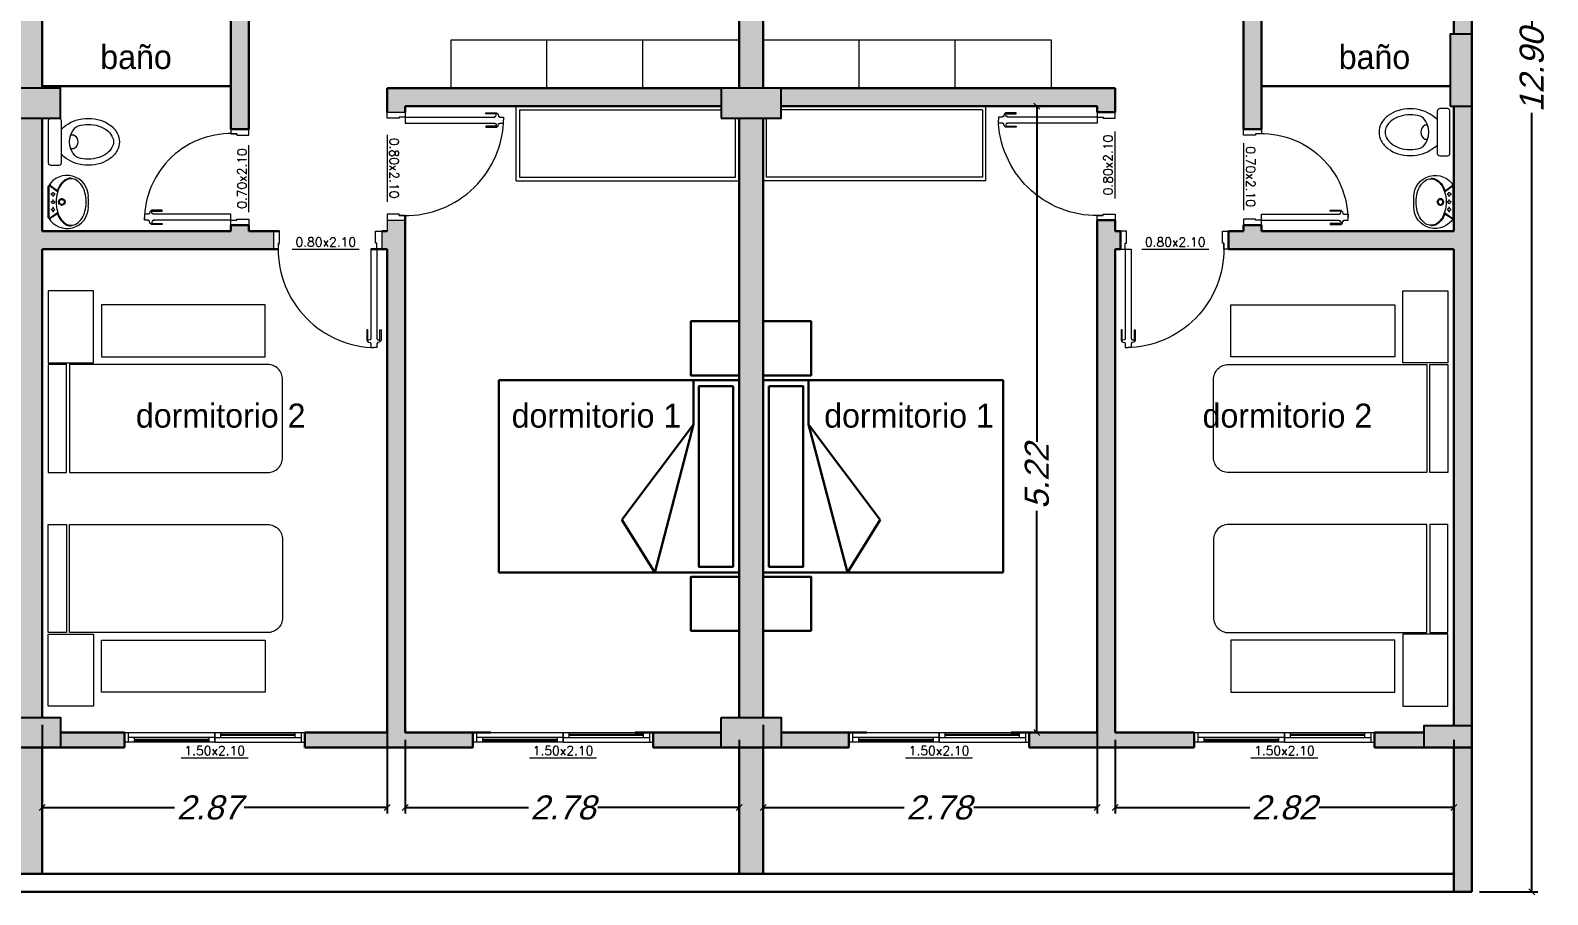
# Model space of a CAD drawing. Header units: metres. Extents: x 20 to 4091, y 56 to 749.
# Drawn here: x 32.88 to 45.51, y 67.47 to 74.67 of the extents above; entities that cross this region are included whole.
import ezdxf
from ezdxf.enums import TextEntityAlignment as Align

# ---------------------------------------------------------------- set-up
doc = ezdxf.new("R2010")
doc.units = ezdxf.units.M
doc.linetypes.add('CONTINUA', pattern=[0])
for name, color, linetype, lineweight in [('A-COTA', 8, 'Continuous', 13), ('A-EQUIP', 8, 'Continuous', 13), ('A-HATCH', 9, 'Continuous', 9), ('A-MURO', 7, 'Continuous', 30), ('A-PISO', 9, 'Continuous', 9), ('A-PUERTA', 7, 'Continuous', 18), ('A-TEXTO', 8, 'Continuous', 13), ('A-VENTANA', 7, 'Continuous', 18), ('E-PILAR', 7, 'Continuous', 25)]:
    doc.layers.add(name, color=color, linetype=linetype, lineweight=lineweight)
doc.styles.add('Juan Andres', font='GOTHIC.TTF')
doc.styles.add('ROMANS', font='arial.ttf', dxfattribs={"oblique": 15})
doc.styles.add('techniclite', font='romans.shx')
doc.dimstyles.new('INTERNAS 07', dxfattribs={"dimtxt": 0.2, "dimasz": 0.05, "dimexe": 0.05, "dimexo": 0.0625, "dimgap": 0.001, "dimtad": 0, "dimzin": 1, "dimdsep": 46, "dimtxsty": 'ROMANS', "dimblk": 'OBLIQUE', "dimcen": 0.09, "dimclrd": 1, "dimclre": 1, "dimclrt": 2, "dimaunit": 1, "dimadec": 3, "dimazin": 0, "dimtfac": 1, "dimtofl": 0, "dimtmove": 0, "dimatfit": 3, "dimldrblk": 'ORIGIN2', "dimfxl": 1, "dimtolj": 1, "dimtzin": 0, "dimarcsym": 0})

# ---------------------------------------------------------------- blocks, each defined once
blk = doc.blocks.new('puert-080')
for p, q in [((0.005, 0.911), (0.017, 0.924)), ((0.005, 0.822), (0.005, 0.911)), ((0.021, 0.909), (0.014, 0.907)), ((0.014, 0.907), (0.014, 0.822)), ((0.017, 0.924), (0.036, 0.927)), ((0.036, 0.906), (0.021, 0.909)), ((0.036, 0.936), (0.04, 0.936)), ((0.036, 0.927), (0.036, 0.936)), ((0.036, 0.896), (0.036, 0.906)), ((0.04, 0.896), (0.036, 0.896)), ((0.04, 0.936), (0.04, 0.97)), ((0.04, 0.97), (0.065, 0.97)), ((0.04, 0.15), (0.04, 0.896)), ((0.09, 0.97), (0.065, 0.97)), ((0.09, 0.936), (0.09, 0.97)), ((0.093, 0.936), (0.09, 0.936)), ((0.09, 0.15), (0.09, 0.896)), ((0.09, 0.896), (0.094, 0.896)), ((0.093, 0.927), (0.093, 0.936)), ((0.112, 0.924), (0.093, 0.927)), ((0.094, 0.906), (0.108, 0.909)), ((0.094, 0.896), (0.094, 0.906)), ((0.108, 0.909), (0.116, 0.907)), ((0.124, 0.911), (0.112, 0.924)), ((0.116, 0.907), (0.116, 0.822)), ((0.124, 0.822), (0.124, 0.911)), ((0.014, 0.822), (0.005, 0.822)), ((0.116, 0.822), (0.124, 0.822)), ((0.04, 0.15), (0.09, 0.15))]:
    blk.add_line(p, q)
blk.add_arc((0.04, 0.15), 0.821, 356.5286, 86.5286)
at = {"layer": 'A-PUERTA'}
for points in [[(0, 0), (0, 0.15), (0.04, 0.15), (0.04, 0.1), (0.05, 0.1), (0.05, 0)], [(0.85, 0), (0.9, 0), (0.9, 0.15), (0.86, 0.15), (0.86, 0.1), (0.85, 0.1)]]:
    blk.add_lwpolyline(points, close=True, dxfattribs=at)
blk = doc.blocks.new('puert-070')
for p, q in [((0.005, 0.811), (0.017, 0.824)), ((0.005, 0.722), (0.005, 0.811)), ((0.021, 0.809), (0.014, 0.807)), ((0.014, 0.807), (0.014, 0.722)), ((0.017, 0.824), (0.036, 0.827)), ((0.036, 0.806), (0.021, 0.809)), ((0.036, 0.836), (0.04, 0.836)), ((0.036, 0.827), (0.036, 0.836)), ((0.036, 0.796), (0.036, 0.806)), ((0.04, 0.796), (0.036, 0.796)), ((0.04, 0.836), (0.04, 0.87)), ((0.04, 0.87), (0.065, 0.87)), ((0.04, 0.15), (0.04, 0.796)), ((0.09, 0.87), (0.065, 0.87)), ((0.09, 0.836), (0.09, 0.87)), ((0.093, 0.836), (0.09, 0.836)), ((0.09, 0.15), (0.09, 0.796)), ((0.09, 0.796), (0.094, 0.796)), ((0.093, 0.827), (0.093, 0.836)), ((0.112, 0.824), (0.093, 0.827)), ((0.094, 0.806), (0.108, 0.809)), ((0.094, 0.796), (0.094, 0.806)), ((0.108, 0.809), (0.116, 0.807)), ((0.124, 0.811), (0.112, 0.824)), ((0.116, 0.807), (0.116, 0.722)), ((0.124, 0.722), (0.124, 0.811)), ((0.014, 0.722), (0.005, 0.722)), ((0.116, 0.722), (0.124, 0.722)), ((0.04, 0.15), (0.09, 0.15))]:
    blk.add_line(p, q)
blk.add_arc((0.044, 0.151), 0.718, 355.897, 90.3135)
at = {"layer": 'A-PUERTA'}
for points in [[(0, 0), (0, 0.15), (0.04, 0.15), (0.04, 0.1), (0.05, 0.1), (0.05, 0)], [(0.75, 0), (0.8, 0), (0.8, 0.15), (0.76, 0.15), (0.76, 0.1), (0.75, 0.1)]]:
    blk.add_lwpolyline(points, close=True, dxfattribs=at)
blk = doc.blocks.new('1bacha3')
for p, q in [((-0.093, -0.085), (-0.138, -0.014)), ((-0.086, -0.082), (-0.136, -0.013)), ((-0.135, -0.011), (0.14, -0.011)), ((-0.129, -0.004), (0.135, -0.004)), ((-0.082, -0.043), (-0.072, -0.043)), ((-0.072, -0.043), (-0.078, -0.043)), ((-0.061, -0.031), (-0.061, -0.026)), ((-0.061, -0.054), (-0.061, -0.059)), ((-0.061, -0.059), (-0.061, -0.054)), ((-0.05, -0.043), (-0.038, -0.043)), ((-0.044, -0.043), (-0.05, -0.043)), ((-0.03, -0.116), (-0.016, -0.116)), ((-0.009, -0.043), (-0.014, -0.043)), ((-0.014, -0.043), (-0.009, -0.043)), ((0.003, -0.025), (0.003, -0.032)), ((0.003, -0.054), (0.003, -0.06)), ((0.004, -0.1), (0.004, -0.086)), ((0.013, -0.043), (0.024, -0.043)), ((0.017, -0.116), (0.034, -0.116)), ((0.056, -0.043), (0.049, -0.043)), ((0.049, -0.043), (0.056, -0.043)), ((0.067, -0.025), (0.067, -0.031)), ((0.067, -0.031), (0.067, -0.025)), ((0.067, -0.054), (0.067, -0.061)), ((0.067, -0.061), (0.067, -0.054)), ((0.078, -0.043), (0.084, -0.043)), ((0.087, -0.081), (0.14, -0.011)), ((0.094, -0.082), (0.142, -0.013)), ((0.003, -0.135), (0.003, -0.149))]:
    blk.add_line(p, q)
for points in [[(-0.097, -0.079, 0.05343), (-0.138, -0.1, 0.107175), (-0.183, -0.146, 0.143226), (-0.197, -0.194, 0.143226)], [(0.202, -0.194, 0.143226), (0.188, -0.146, 0.107175), (0.143, -0.1, 0.059039), (0.097, -0.078, 0.065613)]]:
    blk.add_lwpolyline(points, format="xyb")
blk.add_lwpolyline([(0.003, -0.319, 0.065613), (0.08, -0.309, 0.078313), (0.139, -0.283, 0.107175), (0.183, -0.239, 0.143226), (0.196, -0.194, 0.143226), (0.183, -0.149, 0.107175), (0.139, -0.105, 0.078313), (0.08, -0.079, 0.065613), (0.003, -0.069, 0.065613), (-0.075, -0.079, 0.078313), (-0.134, -0.105, 0.107175), (-0.178, -0.149, 0.143226), (-0.191, -0.194, 0.143226), (-0.178, -0.239, 0.107175), (-0.134, -0.283, 0.078313), (-0.075, -0.309, 0.065613)], format="xyb", close=True)
for centre, radius in [((-0.061, -0.043), 0.011), ((0.003, -0.116), 0.0267), ((0.003, -0.116), 0.0204), ((0.002, -0.043), 0.011), ((0.067, -0.043), 0.011)]:
    blk.add_circle(centre, radius)
for centre, radius, start, end in [((-0.039, -0.159), 0.179, 120.2974, 270), ((-0.134, -0.021), 0.0105, 95.0707, 180), ((0.045, -0.159), 0.179, 270, 59.7026), ((0.139, -0.021), 0.0105, 0, 84.9293), ((0.003, 0.235), 0.573, 265.7986, 274.2014)]:
    blk.add_arc(centre, radius, start, end)
blk = doc.blocks.new('1wc2')
blk.add_lwpolyline([(-0.175, -0.107), (0.178, -0.107, 0.414214), (0.198, -0.087), (0.198, -0.022, 0.414214), (0.178, -0.002), (-0.175, -0.002, 0.414214), (-0.195, -0.022), (-0.195, -0.087, 0.414214)], format="xyb", close=True)
for points in [[(-0.105, -0.107, 0.04545), (-0.137, -0.149, 0.085783), (-0.178, -0.23, 0.075445), (-0.194, -0.332, 0.075445), (-0.178, -0.435, 0.085783), (-0.137, -0.516, 0.10607), (-0.07, -0.574, 0.126822), (0.001, -0.592, 0.126822), (0.073, -0.574, 0.10607), (0.139, -0.516, 0.085783), (0.181, -0.435, 0.075445), (0.196, -0.332, 0.075445), (0.181, -0.23, 0.085783), (0.139, -0.149, 0.04545), (0.108, -0.107)], [(-0.132, -0.251, 0.069853), (-0.144, -0.332, 0.075445), (-0.13, -0.42, 0.085783), (-0.097, -0.486, 0.10607), (-0.046, -0.53, 0.126822), (0.001, -0.542, 0.126822), (0.049, -0.53, 0.10607), (0.099, -0.486, 0.085783), (0.133, -0.42, 0.075445), (0.146, -0.332, 0.069828), (0.135, -0.251, 0.121193), (0.118, -0.223, 0.395331), (-0.115, -0.223, 0.121193), (-0.132, -0.251)], [(-0.057, -0.187), (-0.057, -0.212, 0.564634), (0.06, -0.212), (0.06, -0.187)]]:
    blk.add_lwpolyline(points, format="xyb")
blk = doc.blocks.new('blindex')
at = {"layer": 'A-VENTANA'}
for p, q in [((4081.215, 692.469), (4082.715, 692.469)), ((4081.245, 692.469), (4081.245, 692.389)), ((4081.245, 692.469), (4081.245, 692.389)), ((4081.965, 692.389), (4081.965, 692.469)), ((4081.965, 692.469), (4081.965, 692.429)), ((4081.965, 692.469), (4081.965, 692.429)), ((4082.015, 692.429), (4082.015, 692.469)), ((4082.635, 692.454), (4082.015, 692.454)), ((4082.635, 692.449), (4082.015, 692.449)), ((4082.635, 692.429), (4082.635, 692.469)), ((4082.685, 692.469), (4082.685, 692.389)), ((4082.685, 692.469), (4082.685, 692.389)), ((4081.965, 692.389), (4081.215, 692.389)), ((4081.965, 692.429), (4081.245, 692.429)), ((4081.295, 692.429), (4081.295, 692.389)), ((4081.295, 692.414), (4081.915, 692.414)), ((4081.295, 692.409), (4081.915, 692.409)), ((4081.295, 692.404), (4081.915, 692.404)), ((4081.915, 692.429), (4081.915, 692.389)), ((4081.965, 692.429), (4082.685, 692.429)), ((4081.965, 692.429), (4081.965, 692.389)), ((4081.965, 692.389), (4081.99, 692.389)), ((4081.99, 692.389), (4082.715, 692.389)), ((4082.635, 692.444), (4082.015, 692.444))]:
    blk.add_line(p, q, dxfattribs=at)
blk = doc.blocks.new('_Oblique')
blk.add_line((-0.5, -0.5), (0.5, 0.5))
blk = doc.blocks.new('*D37')
at = {"layer": 'A-COTA', "color": 1, "lineweight": -2, "transparency": 16777216}
for p, q in [((32.981, 68.887), (32.981, 68.149)), ((35.851, 68.887), (35.851, 68.149)), ((32.981, 68.199), (34.082, 68.199)), ((35.851, 68.199), (34.661, 68.199))]:
    blk.add_line(p, q, dxfattribs=at)
at = {"layer": 'Defpoints', "color": 0, "transparency": 16777216}
for p in [(32.981, 68.949), (35.851, 68.949), (35.851, 68.199)]:
    blk.add_point(p, dxfattribs=at)
at = {"layer": 'A-COTA', "color": 1, "lineweight": -2, "transparency": 16777216, "xscale": 0.05, "yscale": 0.05, "zscale": 0.05, "rotation": 180}
blk.add_blockref('_Oblique', (32.981, 68.199), dxfattribs=at)
at = {"layer": 'A-COTA', "color": 1, "lineweight": -2, "transparency": 16777216, "xscale": 0.05, "yscale": 0.05, "zscale": 0.05}
blk.add_blockref('_Oblique', (35.851, 68.199), dxfattribs=at)
at = {"layer": 'A-COTA', "color": 2, "transparency": 16777216, "insert": (34.372, 68.199), "char_height": 0.2, "attachment_point": 5, "style": 'ROMANS'}
blk.add_mtext('\\A1;2.87', dxfattribs=at)
blk = doc.blocks.new('_Origin2')
blk.add_line((-0.5, 0), (-1, 0))
for radius in [0.5, 0.25]:
    blk.add_circle((0, 0), radius)
blk = doc.blocks.new('*D38')
at = {"layer": 'A-COTA', "color": 1, "lineweight": -2, "transparency": 16777216}
for p, q in [((36.001, 68.762), (36.001, 68.149)), ((38.781, 68.762), (38.781, 68.149)), ((36.001, 68.199), (37.027, 68.199)), ((38.781, 68.199), (37.606, 68.199))]:
    blk.add_line(p, q, dxfattribs=at)
at = {"layer": 'Defpoints', "color": 0, "transparency": 16777216}
for p in [(36.001, 68.824), (38.781, 68.824), (38.781, 68.199)]:
    blk.add_point(p, dxfattribs=at)
at = {"layer": 'A-COTA', "color": 1, "lineweight": -2, "transparency": 16777216, "xscale": 0.05, "yscale": 0.05, "zscale": 0.05, "rotation": 180}
blk.add_blockref('_Oblique', (36.001, 68.199), dxfattribs=at)
at = {"layer": 'A-COTA', "color": 1, "lineweight": -2, "transparency": 16777216, "xscale": 0.05, "yscale": 0.05, "zscale": 0.05}
blk.add_blockref('_Oblique', (38.781, 68.199), dxfattribs=at)
at = {"layer": 'A-COTA', "color": 2, "transparency": 16777216, "insert": (37.316, 68.199), "char_height": 0.2, "attachment_point": 5, "style": 'ROMANS'}
blk.add_mtext('\\A1;2.78', dxfattribs=at)
blk = doc.blocks.new('*D39')
at = {"layer": 'A-COTA', "color": 1, "lineweight": -2, "transparency": 16777216}
for p, q in [((38.981, 68.887), (38.981, 68.149)), ((41.761, 68.887), (41.761, 68.149)), ((38.981, 68.199), (40.157, 68.199)), ((41.761, 68.199), (40.736, 68.199))]:
    blk.add_line(p, q, dxfattribs=at)
at = {"layer": 'Defpoints', "color": 0, "transparency": 16777216}
for p in [(38.981, 68.949), (41.761, 68.949), (41.761, 68.199)]:
    blk.add_point(p, dxfattribs=at)
at = {"layer": 'A-COTA', "color": 1, "lineweight": -2, "transparency": 16777216, "xscale": 0.05, "yscale": 0.05, "zscale": 0.05, "rotation": 180}
blk.add_blockref('_Oblique', (38.981, 68.199), dxfattribs=at)
at = {"layer": 'A-COTA', "color": 1, "lineweight": -2, "transparency": 16777216, "xscale": 0.05, "yscale": 0.05, "zscale": 0.05}
blk.add_blockref('_Oblique', (41.761, 68.199), dxfattribs=at)
at = {"layer": 'A-COTA', "color": 2, "transparency": 16777216, "insert": (40.446, 68.199), "char_height": 0.2, "attachment_point": 5, "style": 'ROMANS'}
blk.add_mtext('\\A1;2.78', dxfattribs=at)
blk = doc.blocks.new('*D40')
at = {"layer": 'A-COTA', "color": 1, "lineweight": -2, "transparency": 16777216}
for p, q in [((41.911, 68.762), (41.911, 68.149)), ((44.731, 68.762), (44.731, 68.149)), ((41.911, 68.199), (43.033, 68.199)), ((44.731, 68.199), (43.61, 68.199))]:
    blk.add_line(p, q, dxfattribs=at)
at = {"layer": 'Defpoints', "color": 0, "transparency": 16777216}
for p in [(41.911, 68.824), (44.731, 68.824), (44.731, 68.199)]:
    blk.add_point(p, dxfattribs=at)
at = {"layer": 'A-COTA', "color": 1, "lineweight": -2, "transparency": 16777216, "xscale": 0.05, "yscale": 0.05, "zscale": 0.05, "rotation": 180}
blk.add_blockref('_Oblique', (41.911, 68.199), dxfattribs=at)
at = {"layer": 'A-COTA', "color": 1, "lineweight": -2, "transparency": 16777216, "xscale": 0.05, "yscale": 0.05, "zscale": 0.05}
blk.add_blockref('_Oblique', (44.731, 68.199), dxfattribs=at)
at = {"layer": 'A-COTA', "color": 2, "transparency": 16777216, "insert": (43.321, 68.199), "char_height": 0.2, "attachment_point": 5, "style": 'ROMANS'}
blk.add_mtext('\\A1;2.82', dxfattribs=at)
blk = doc.blocks.new('*D47')
at = {"layer": 'A-COTA', "color": 1, "lineweight": -2, "transparency": 16777216}
for p, q in [((44.944, 80.397), (45.431, 80.397)), ((45.381, 80.397), (45.381, 74.695)), ((45.381, 67.499), (45.381, 73.984)), ((44.944, 67.499), (45.431, 67.499))]:
    blk.add_line(p, q, dxfattribs=at)
at = {"layer": 'Defpoints', "color": 0, "transparency": 16777216}
for p in [(44.881, 80.397), (44.881, 67.499), (45.381, 67.499)]:
    blk.add_point(p, dxfattribs=at)
at = {"layer": 'A-COTA', "color": 1, "lineweight": -2, "transparency": 16777216, "xscale": 0.05, "yscale": 0.05, "zscale": 0.05}
for p, rotation in [((45.381, 80.397), 90), ((45.381, 67.499), 270)]:
    blk.add_blockref('_Oblique', p, dxfattribs=dict(at, rotation=rotation))
at = {"layer": 'A-COTA', "color": 2, "transparency": 16777216, "insert": (45.381, 74.339), "char_height": 0.2, "attachment_point": 5, "rotation": 90, "style": 'ROMANS'}
blk.add_mtext('\\A1;12.90', dxfattribs=at)
blk = doc.blocks.new('*D49')
at = {"layer": 'A-COTA', "color": 1, "lineweight": -2, "transparency": 16777216}
for p, q in [((41.699, 74.039), (41.211, 74.039)), ((41.261, 74.039), (41.261, 71.244)), ((41.261, 68.824), (41.261, 70.67)), ((41.699, 68.824), (41.211, 68.824))]:
    blk.add_line(p, q, dxfattribs=at)
at = {"layer": 'Defpoints', "color": 0, "transparency": 16777216}
for p in [(41.761, 74.039), (41.261, 68.824), (41.761, 68.824)]:
    blk.add_point(p, dxfattribs=at)
at = {"layer": 'A-COTA', "color": 1, "lineweight": -2, "transparency": 16777216, "xscale": 0.05, "yscale": 0.05, "zscale": 0.05}
for p, rotation in [((41.261, 74.039), 90), ((41.261, 68.824), 270)]:
    blk.add_blockref('_Oblique', p, dxfattribs=dict(at, rotation=rotation))
at = {"layer": 'A-COTA', "color": 2, "transparency": 16777216, "insert": (41.261, 70.957), "char_height": 0.2, "attachment_point": 5, "rotation": 90, "style": 'ROMANS'}
blk.add_mtext('\\A1;5.22', dxfattribs=at)
blk = doc.blocks.new('Cama1p~1')
for points in [[(0.45, 0), (-0.45, 0), (-0.45, -0.15), (0.45, -0.15)], [(1.063, -0.375), (1.063, 0), (0.463, 0), (0.463, -0.375)]]:
    blk.add_lwpolyline(points, close=True)
blk.add_lwpolyline([(0.45, -1.825), (0.45, -0.175), (-0.45, -0.175), (-0.45, -1.825, 0.414214), (-0.325, -1.95), (0.325, -1.95, 0.414214)], format="xyb", close=True)
blk = doc.blocks.new('Cama2plaComp3_160')
for p, q in [((-0.8, -2), (-0.8, 0)), ((-0.8, 0), (0.8, 0)), ((-0.8, 0), (0.8, 0)), ((0.8, 0), (0.8, -2)), ((0.433, -0.378), (-0.8, -0.702)), ((-0.361, -0.976), (0.433, -0.378)), ((0.8, -0.378), (0.433, -0.378)), ((-0.8, -0.702), (-0.361, -0.976)), ((0.8, -2), (-0.8, -2))]:
    blk.add_line(p, q)
for points in [[(-1.286, 0), (-0.836, 0), (-0.836, -0.4), (-1.286, -0.4)], [(1.291, 0), (0.841, 0), (0.841, -0.4), (1.291, -0.4)], [(0.751, -0.049), (-0.753, -0.049), (-0.753, -0.335), (0.751, -0.335)]]:
    blk.add_lwpolyline(points, close=True)

msp = doc.modelspace()

# ---------------------------------------------------------------- hatches: boundary and pattern name
at = {"layer": 'A-HATCH'}
h = msp.add_hatch(color=256, dxfattribs=at)
h.dxf.hatch_style = 1
h.paths.add_polyline_path([(25.691, 79.197), (24.756, 79.197), (24.756, 79.047), (25.691, 79.047)])
h.paths.add_polyline_path([(23.556, 79.197), (22.106, 79.197), (22.106, 79.047), (22.551, 79.047), (22.551, 76.439), (22.701, 76.439), (22.701, 79.047), (23.556, 79.047)])
h.paths.add_polyline_path([(21.506, 79.197), (21.061, 79.197), (21.061, 79.047), (21.506, 79.047)])
h.paths.add_polyline_path([(21.031, 78.697), (20.881, 78.697), (20.881, 74.639), (21.031, 74.639), (21.031, 75.439), (21.426, 75.439), (21.426, 75.589), (21.031, 75.589)])
h.paths.add_polyline_path([(22.701, 75.639), (22.551, 75.639), (22.551, 75.589), (22.026, 75.589), (22.026, 75.439), (22.551, 75.439), (22.551, 73.849), (22.701, 73.849)])
h.paths.add_polyline_path([(22.906, 72.999), (22.701, 72.999), (22.701, 73.049), (22.551, 73.049), (22.551, 72.999), (21.031, 72.999), (21.031, 74.039), (20.881, 74.039), (20.881, 68.879), (21.031, 68.879), (21.031, 72.849), (22.906, 72.849)])
h.paths.add_polyline_path([(21.816, 68.824), (21.281, 68.824), (21.281, 68.699), (21.816, 68.699)])
h.paths.add_polyline_path([(24.001, 73.089), (23.851, 73.089), (23.851, 72.999), (23.806, 72.999), (23.806, 72.849), (23.851, 72.849), (23.851, 68.824), (23.316, 68.824), (23.316, 68.699), (24.566, 68.699), (24.566, 68.824), (24.001, 68.824)])
h.paths.add_polyline_path([(26.631, 68.824), (26.066, 68.824), (26.066, 68.699), (26.631, 68.699)])
h.paths.add_polyline_path([(27.696, 68.824), (27.131, 68.824), (27.131, 68.699), (27.696, 68.699)])
h.paths.add_polyline_path([(26.981, 73.939), (26.781, 73.939), (26.781, 68.949), (26.981, 68.949)])
h.paths.add_polyline_path([(26.631, 74.189), (24.381, 74.189), (23.851, 74.189), (23.851, 73.989), (24.001, 73.989), (24.001, 74.039), (26.631, 74.039)])
h.paths.add_polyline_path([(29.911, 74.189), (27.131, 74.189), (27.131, 74.039), (29.761, 74.039), (29.761, 73.989), (29.911, 73.989)])
h.paths.add_polyline_path([(29.911, 72.849), (29.956, 72.849), (29.956, 72.999), (29.911, 72.999), (29.911, 73.089), (29.761, 73.089), (29.761, 68.824), (29.196, 68.824), (29.196, 68.699), (30.596, 68.699), (30.596, 68.824), (29.911, 68.824)])
h.paths.add_polyline_path([(32.631, 68.824), (32.096, 68.824), (32.096, 68.699), (32.631, 68.699)])
h.paths.add_polyline_path([(34.906, 72.999), (34.701, 72.999), (34.701, 73.049), (34.551, 73.049), (34.551, 72.999), (32.981, 72.999), (32.981, 73.939), (32.781, 73.939), (32.781, 72.999), (31.211, 72.999), (31.211, 73.049), (31.061, 73.049), (31.061, 72.999), (30.856, 72.999), (30.856, 72.849), (32.781, 72.849), (32.781, 68.949), (32.981, 68.949), (32.981, 72.849), (34.906, 72.849)])
h.paths.add_polyline_path([(31.211, 75.439), (31.736, 75.439), (31.736, 75.589), (31.211, 75.589), (31.211, 75.639), (31.061, 75.639), (31.061, 73.849), (31.211, 73.849)])
h.paths.add_polyline_path([(32.981, 78.947), (32.781, 78.947), (32.781, 75.589), (32.336, 75.589), (32.336, 75.439), (32.781, 75.439), (32.781, 74.189), (32.981, 74.189), (32.981, 75.439), (33.426, 75.439), (33.426, 75.589), (32.981, 75.589)])
h.paths.add_polyline_path([(32.631, 79.197), (32.336, 79.197), (32.336, 79.047), (32.631, 79.047)])
h.paths.add_polyline_path([(33.506, 79.197), (33.131, 79.197), (33.131, 79.047), (33.506, 79.047)])
h.paths.add_polyline_path([(34.701, 79.047), (35.556, 79.047), (35.556, 79.197), (34.106, 79.197), (34.106, 79.047), (34.551, 79.047), (34.551, 76.439), (34.701, 76.439)])
h.paths.add_polyline_path([(34.701, 75.639), (34.551, 75.639), (34.551, 75.589), (34.026, 75.589), (34.026, 75.439), (34.551, 75.439), (34.551, 73.849), (34.701, 73.849)])
h.paths.add_polyline_path([(36.001, 73.089), (35.851, 73.089), (35.851, 72.999), (35.806, 72.999), (35.806, 72.849), (35.851, 72.849), (35.851, 68.824), (35.166, 68.824), (35.166, 68.699), (36.566, 68.699), (36.566, 68.824), (36.001, 68.824)])
h.paths.add_polyline_path([(33.666, 68.824), (33.131, 68.824), (33.131, 68.699), (33.666, 68.699)])
h.paths.add_polyline_path([(38.631, 68.824), (38.066, 68.824), (38.066, 68.699), (38.631, 68.699)])
h.paths.add_polyline_path([(39.696, 68.824), (39.131, 68.824), (39.131, 68.699), (39.696, 68.699)])
h.paths.add_polyline_path([(38.981, 73.939), (38.781, 73.939), (38.781, 68.949), (38.981, 68.949)])
h.paths.add_polyline_path([(38.631, 74.189), (36.381, 74.189), (35.851, 74.189), (35.851, 73.989), (36.001, 73.989), (36.001, 74.039), (38.631, 74.039)])
h.paths.add_polyline_path([(38.981, 78.947), (38.781, 78.947), (38.781, 74.189), (38.981, 74.189), (38.981, 74.589)])
h.paths.add_polyline_path([(38.631, 79.197), (38.591, 79.197), (38.591, 79.047), (38.631, 79.047)])
h.paths.add_polyline_path([(37.691, 79.197), (36.756, 79.197), (36.756, 79.047), (37.691, 79.047)])
h.paths.add_polyline_path([(40.926, 79.197), (40.071, 79.197), (40.071, 79.047), (40.926, 79.047)])
h.paths.add_polyline_path([(39.171, 79.197), (39.131, 79.197), (39.131, 79.047), (39.171, 79.047)])
h.paths.add_polyline_path([(43.686, 79.197), (42.126, 79.197), (42.126, 79.047), (42.981, 79.047), (42.981, 76.439), (43.131, 76.439), (43.131, 79.047), (43.686, 79.047)])
h.paths.add_polyline_path([(44.701, 79.197), (44.286, 79.197), (44.286, 79.047), (44.701, 79.047)])
h.paths.add_polyline_path([(44.881, 78.697), (44.731, 78.697), (44.731, 74.639), (44.881, 74.639)])
h.paths.add_polyline_path([(44.731, 75.589), (44.336, 75.589), (44.336, 75.439), (44.731, 75.439)])
h.paths.add_polyline_path([(43.736, 75.589), (43.131, 75.589), (43.131, 75.639), (42.981, 75.639), (42.981, 73.849), (43.131, 73.849), (43.131, 75.439), (43.736, 75.439)])
h.paths.add_polyline_path([(41.911, 74.189), (39.131, 74.189), (39.131, 74.039), (41.761, 74.039), (41.761, 73.989), (41.911, 73.989)])
h.paths.add_polyline_path([(44.731, 72.999), (43.131, 72.999), (43.131, 73.049), (42.981, 73.049), (42.981, 72.999), (42.856, 72.999), (42.856, 72.849), (44.731, 72.849)])
h.paths.add_polyline_path([(44.881, 74.039), (44.731, 74.039), (44.731, 68.879), (44.881, 68.879)])
h.paths.add_polyline_path([(41.911, 72.849), (41.956, 72.849), (41.956, 72.999), (41.911, 72.999), (41.911, 73.089), (41.761, 73.089), (41.761, 68.824), (41.196, 68.824), (41.196, 68.699), (42.571, 68.699), (42.571, 68.824), (41.911, 68.824)])
h.paths.add_polyline_path([(44.481, 68.824), (44.071, 68.824), (44.071, 68.699), (44.481, 68.699)])
at = {"layer": 'A-MURO'}
h = msp.add_hatch(color=256, dxfattribs=at)
h.dxf.hatch_style = 1
h.paths.add_polyline_path([(44.881, 68.699), (44.731, 68.699), (44.731, 67.499), (44.881, 67.499)])
h.paths.add_polyline_path([(38.981, 68.699), (38.781, 68.699), (38.781, 67.649), (38.981, 67.649)])
h.paths.add_polyline_path([(32.981, 68.699), (32.781, 68.699), (32.781, 67.649), (32.981, 67.649)])
h.paths.add_polyline_path([(26.981, 68.699), (26.781, 68.699), (26.781, 67.649), (26.981, 67.649)])
at = {"layer": 'E-PILAR', "linetype": 'CONTINUA'}
for points in [[(44.701, 74.039), (44.881, 74.039), (44.881, 74.639), (44.701, 74.639)], [(32.631, 73.939), (33.131, 73.939), (33.131, 74.189), (32.631, 74.189)], [(38.631, 73.939), (39.131, 73.939), (39.131, 74.189), (38.631, 74.189)], [(32.631, 68.949), (33.131, 68.949), (33.131, 68.699), (32.631, 68.699)], [(38.631, 68.949), (39.131, 68.949), (39.131, 68.699), (38.631, 68.699)], [(44.481, 68.699), (44.881, 68.699), (44.881, 68.879), (44.481, 68.879)]]:
    msp.add_hatch(color=256, dxfattribs=at).paths.add_polyline_path(points)

# ---------------------------------------------------------------- linework, layer by layer
at = {"layer": 'A-EQUIP'}
for p, q in [((37.181, 74.189), (37.181, 74.589)), ((37.981, 74.189), (37.981, 74.589)), ((39.781, 74.189), (39.781, 74.589)), ((40.581, 74.189), (40.581, 74.589)), ((36.926, 73.418), (36.926, 74.039)), ((40.836, 73.418), (40.836, 74.039)), ((36.954, 74.009), (38.631, 74.009)), ((36.954, 74.009), (36.954, 73.448)), ((38.751, 73.448), (38.751, 73.939)), ((39.011, 73.448), (39.011, 73.939)), ((40.809, 74.009), (39.131, 74.009)), ((40.809, 74.009), (40.809, 73.448)), ((36.926, 73.418), (38.781, 73.418)), ((36.954, 73.448), (38.751, 73.448)), ((40.836, 73.418), (38.981, 73.418)), ((40.809, 73.448), (39.011, 73.448)), ((35.851, 73.089), (35.851, 72.999))]:
    msp.add_line(p, q, dxfattribs=at)
for points in [[(36.381, 74.589), (36.381, 74.189), (38.781, 74.189), (38.781, 74.589)], [(38.981, 74.589), (38.981, 74.189), (41.381, 74.189), (41.381, 74.589)]]:
    msp.add_lwpolyline(points, close=True, dxfattribs=at)
at = {"layer": 'A-MURO'}
for p, q in [((44.881, 68.699), (44.881, 80.397)), ((38.781, 74.189), (38.781, 78.947)), ((38.981, 74.189), (38.981, 78.947)), ((34.701, 75.689), (34.701, 73.849)), ((42.981, 75.639), (42.981, 73.849)), ((32.981, 75.439), (32.981, 74.189)), ((34.551, 75.439), (34.551, 73.849)), ((43.131, 75.439), (43.131, 73.849)), ((44.731, 74.639), (44.731, 75.439)), ((34.551, 74.206), (32.981, 74.206)), ((38.631, 74.189), (35.851, 74.189)), ((35.851, 74.189), (35.851, 73.989)), ((41.911, 74.189), (39.131, 74.189)), ((41.911, 74.189), (41.911, 73.989)), ((43.131, 74.206), (44.701, 74.206)), ((36.001, 74.039), (36.001, 73.989)), ((38.631, 74.039), (36.001, 74.039)), ((39.131, 74.039), (41.761, 74.039)), ((41.761, 74.039), (41.761, 73.989)), ((44.731, 72.999), (44.731, 74.039)), ((32.981, 73.939), (32.981, 72.999)), ((38.781, 68.949), (38.781, 73.939)), ((38.981, 68.949), (38.981, 73.939)), ((41.761, 73.989), (41.911, 73.989)), ((34.701, 73.849), (34.551, 73.849)), ((42.981, 73.849), (43.131, 73.849)), ((34.701, 73.049), (34.551, 73.049)), ((34.551, 73.049), (34.551, 72.999)), ((34.701, 73.049), (34.701, 72.999)), ((36.001, 73.129), (36.001, 68.824)), ((41.761, 73.089), (41.761, 68.824)), ((41.761, 73.089), (41.911, 73.089)), ((41.911, 73.089), (41.911, 72.999)), ((42.981, 73.049), (43.131, 73.049)), ((42.981, 73.049), (42.981, 72.999)), ((43.131, 73.049), (43.131, 72.999)), ((34.551, 72.999), (32.981, 72.999)), ((34.956, 72.999), (34.701, 72.999)), ((35.851, 72.999), (35.806, 72.999)), ((41.911, 72.999), (41.956, 72.999)), ((41.956, 72.999), (41.956, 72.849)), ((42.856, 72.999), (42.856, 72.849)), ((42.856, 72.999), (42.981, 72.999)), ((43.131, 72.999), (44.731, 72.999)), ((34.946, 72.849), (32.981, 72.849)), ((32.981, 72.849), (32.981, 68.949)), ((35.851, 72.849), (35.716, 72.849)), ((35.851, 72.849), (35.851, 68.824)), ((41.911, 72.849), (41.956, 72.849)), ((41.911, 72.849), (41.911, 68.824)), ((42.856, 72.849), (44.731, 72.849)), ((44.731, 68.879), (44.731, 72.849)), ((33.666, 68.824), (33.666, 68.699)), ((35.166, 68.824), (35.166, 68.699)), ((36.566, 68.824), (36.566, 68.699)), ((38.066, 68.824), (38.066, 68.699)), ((39.696, 68.824), (39.696, 68.699)), ((41.196, 68.824), (41.196, 68.699)), ((42.571, 68.824), (42.571, 68.699)), ((44.071, 68.824), (44.071, 68.699)), ((32.981, 68.699), (32.981, 67.649)), ((38.781, 67.649), (38.781, 68.699)), ((38.981, 67.649), (38.981, 68.699)), ((44.731, 68.699), (44.731, 67.499)), ((44.881, 68.699), (44.881, 67.499)), ((44.731, 67.649), (44.731, 67.499))]:
    msp.add_line(p, q, dxfattribs=at)
for points in [[(33.131, 68.824), (33.666, 68.824)], [(35.166, 68.824), (35.851, 68.824)], [(36.001, 68.824), (36.716, 68.824)], [(37.916, 68.824), (38.631, 68.824)], [(39.131, 68.824), (39.846, 68.824)], [(41.046, 68.824), (41.761, 68.824)], [(41.911, 68.824), (42.571, 68.824)], [(44.071, 68.824), (44.481, 68.824)], [(32.096, 68.699), (33.666, 68.699)], [(35.166, 68.699), (36.566, 68.699)], [(38.066, 68.699), (39.696, 68.699)], [(41.196, 68.699), (42.571, 68.699)], [(44.071, 68.699), (44.881, 68.699)], [(21.031, 67.649), (44.731, 67.649)], [(20.881, 67.499), (44.881, 67.499)]]:
    msp.add_lwpolyline(points, dxfattribs=at)
at = {"layer": 'A-PISO'}
for points in [[(33.474, 71.952), (34.837, 71.952), (34.837, 72.386), (33.474, 72.386)], [(44.239, 71.952), (42.875, 71.952), (42.875, 72.386), (44.239, 72.386)], [(33.474, 69.593), (34.837, 69.593), (34.837, 69.159), (33.474, 69.159)], [(44.239, 69.593), (42.875, 69.593), (42.875, 69.159), (44.239, 69.159)]]:
    msp.add_lwpolyline(points, close=True, dxfattribs=at)
at = {"layer": 'A-VENTANA'}
for p, q in [((35.851, 73.801), (35.851, 73.243)), ((41.911, 73.27), (41.911, 73.828)), ((34.701, 73.158), (34.701, 73.716)), ((42.981, 73.732), (42.981, 73.174)), ((35.062, 72.849), (35.62, 72.849)), ((42.133, 72.849), (42.691, 72.849)), ((34.137, 68.614), (34.695, 68.614)), ((37.037, 68.614), (37.595, 68.614)), ((40.167, 68.614), (40.725, 68.614)), ((43.042, 68.614), (43.6, 68.614))]:
    msp.add_line(p, q, dxfattribs=at)
at = {"layer": 'E-PILAR'}
for points in [[(44.701, 74.039), (44.881, 74.039), (44.881, 74.639), (44.701, 74.639), (44.701, 74.039)], [(32.631, 73.939), (33.131, 73.939), (33.131, 74.189), (32.631, 74.189), (32.631, 73.939)], [(38.631, 73.939), (39.131, 73.939), (39.131, 74.189), (38.631, 74.189), (38.631, 73.939)], [(32.631, 68.949), (33.131, 68.949), (33.131, 68.699), (32.631, 68.699), (32.631, 68.949)], [(38.631, 68.949), (39.131, 68.949), (39.131, 68.699), (38.631, 68.699), (38.631, 68.949)], [(44.481, 68.699), (44.881, 68.699), (44.881, 68.879), (44.481, 68.879), (44.481, 68.699)]]:
    msp.add_lwpolyline(points, close=True, dxfattribs=at)

# ---------------------------------------------------------------- block references
at = {"layer": 'A-EQUIP'}
for name, p, rotation in [('1wc2', (44.701, 73.824), 270), ('puert-080', (35.851, 73.989), 269.999999999996), ('puert-070', (34.701, 73.049), 89.99999999999598), ('1bacha3', (33.027, 73.239), 89.999999999996), ('puert-080', (35.806, 72.999), 179.999999999996)]:
    msp.add_blockref(name, p, dxfattribs=dict(at, rotation=rotation))
at = {"layer": 'A-EQUIP', "xscale": -1}
for name, p, rotation in [('1wc2', (33.031, 73.744), 89.999999999996), ('puert-080', (41.911, 73.989), 90), ('puert-070', (42.981, 73.049), 270), ('1bacha3', (44.736, 73.239), 270), ('puert-080', (41.956, 72.999), 180)]:
    msp.add_blockref(name, p, dxfattribs=dict(at, rotation=rotation))
at = {"layer": 'A-MURO', "xscale": -1, "rotation": 270.0000000000041}
msp.add_blockref('Cama2plaComp3_160', (38.781, 70.957), dxfattribs=at)
at = {"layer": 'A-MURO', "rotation": 89.999999999996}
msp.add_blockref('Cama2plaComp3_160', (38.981, 70.957), dxfattribs=at)
at = {"layer": 'A-MURO'}
for p in [(-4047.549, -623.645), (-4044.649, -623.645), (-4041.519, -623.645), (-4038.644, -623.645)]:
    msp.add_blockref('blindex', p, dxfattribs=at)
at = {"layer": 'A-PISO'}
for p, rotation in [((33.031, 71.439), 89.999999999996), ((44.681, 70.106), 270.000000000004)]:
    msp.add_blockref('Cama1p~1', p, dxfattribs=dict(at, rotation=rotation))
at = {"layer": 'A-PISO', "xscale": -1}
for p, rotation in [((44.681, 71.439), 270.0000000000041), ((33.031, 70.106), 89.999999999996)]:
    msp.add_blockref('Cama1p~1', p, dxfattribs=dict(at, rotation=rotation))

# ---------------------------------------------------------------- texts
at = {"layer": 'A-TEXTO', "style": 'Juan Andres'}
for s, p in [('baño', (33.761, 74.449)), ('baño', (44.071, 74.449)), ('dormitorio 2', (34.466, 71.463)), ('dormitorio 1', (37.594, 71.463)), ('dormitorio 1', (40.196, 71.463)), ('dormitorio 2', (43.346, 71.463))]:
    msp.add_text(s, height=0.2, dxfattribs=at).set_placement(p, align=Align.MIDDLE_CENTER)
at = {"layer": 'A-TEXTO', "char_height": 0.075, "attachment_point": 5, "style": 'techniclite'}
for s, insert, rotation in [('0.80x2.10', (41.853, 73.549), 90), ('0.70x2.10', (34.643, 73.437), 90), ('0.80x2.10', (35.91, 73.523), 270), ('0.70x2.10', (43.04, 73.453), 270)]:
    msp.add_mtext(s, dxfattribs=dict(at, insert=insert, rotation=rotation))
for s, insert in [('0.80x2.10', (35.341, 72.908)), ('0.80x2.10', (42.412, 72.908)), ('1.50x2.10', (34.416, 68.673)), ('1.50x2.10', (37.316, 68.673)), ('1.50x2.10', (40.446, 68.673)), ('1.50x2.10', (43.321, 68.673))]:
    msp.add_mtext(s, dxfattribs=dict(at, insert=insert))

# ---------------------------------------------------------------- dimensions: what is measured, and where the dimension line sits
at = {"layer": 'A-COTA'}
for base, p1, p2, picture, middle in [((45.381, 67.499), (44.881, 80.397), (44.881, 67.499), '*D47', (45.381, 74.339)), ((41.26130109, 68.824204542), (41.76130109, 74.039204542), (41.76130109, 68.824204542), '*D49', (41.26130109, 70.956704542))]:
    dim = msp.add_linear_dim(base=base, p1=p1, p2=p2, angle=90, dimstyle='INTERNAS 07', dxfattribs=at)
    dim.commit()
    dim.dimension.update_dxf_attribs({"geometry": picture, "text_midpoint": middle, "dimtype": 160})
for base, p1, p2, picture, middle in [((35.851, 68.199), (32.981, 68.949), (35.851, 68.949), '*D37', (34.372, 68.199)), ((41.761, 68.199), (38.981, 68.949), (41.761, 68.949), '*D39', (40.446, 68.199)), ((38.781, 68.199), (36.001, 68.824), (38.781, 68.824), '*D38', (37.316, 68.199)), ((44.731, 68.199), (41.911, 68.824), (44.731, 68.824), '*D40', (43.321, 68.199))]:
    dim = msp.add_linear_dim(base=base, p1=p1, p2=p2, dimstyle='INTERNAS 07', dxfattribs=at)
    dim.commit()
    dim.dimension.update_dxf_attribs({"geometry": picture, "text_midpoint": middle, "dimtype": 160})

doc.saveas('drawing.dxf')
